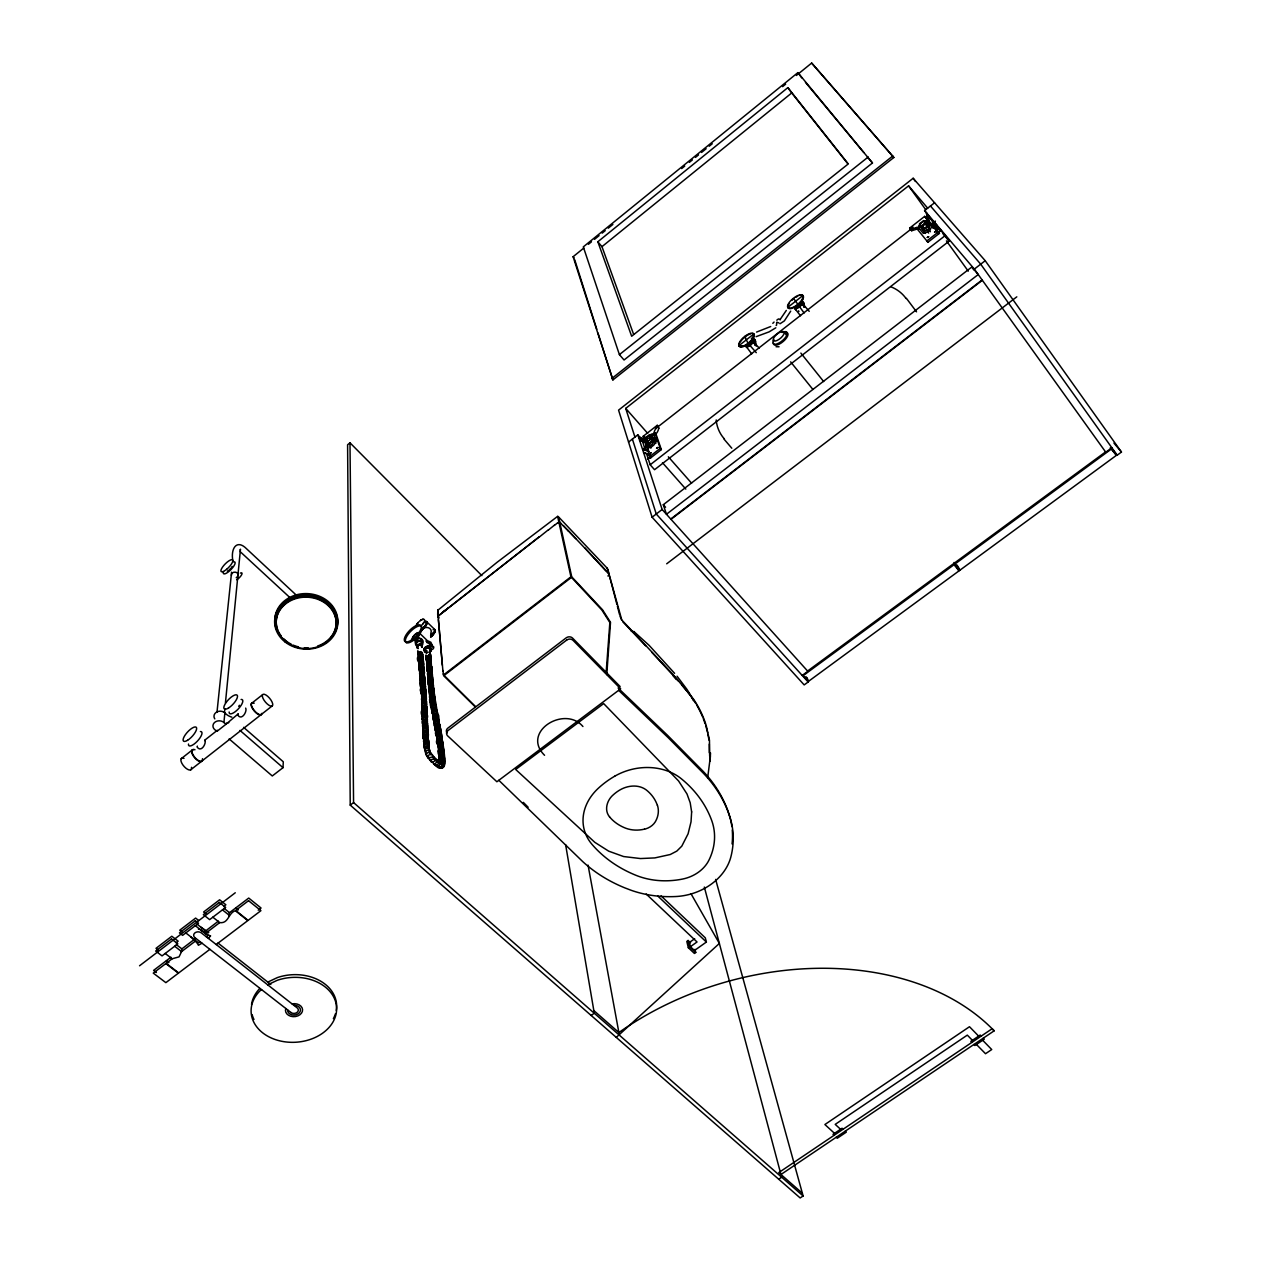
<?xml version="1.0" encoding="UTF-8"?>
<svg xmlns="http://www.w3.org/2000/svg" width="1261" height="1261" viewBox="0 0 1261 1261"><rect width="100%" height="100%" fill="white"/><g stroke="black" fill="none" stroke-linecap="round" stroke-linejoin="round"><path stroke-width="1.5" d="M174.664 946.254L181.584 951.582L179.046 956.878L172.111 958.786L165.191 953.474M195.565 938.483L181.883 948.887L181.08 951.897M419.125 657.675L418.447 654.475C421.032 651.574 424.799 656.445 421.962 658.526M422.734 654.254L421.773 656.287M419.204 662.987C413.182 655.688 424.263 650.865 423.018 659.613M423.302 660.922L423.002 662.261M420.543 670.143L419.267 669.087L419.346 665.619C423.775 662.261 425.446 670.631 423.176 673.106M424.358 673.784C425.903 669.213 417.013 670.143 420.386 673.374M424.263 672.176L423.649 673.91M419.661 674.288C423.538 669.418 426.076 677.835 424.232 680.782M420.134 680.026L420.449 679.285C423.806 676.085 426.88 682.359 424.137 684.581M425.43 685.984C427.022 687.86 418.526 687.576 421.789 690.681M425.493 692.021C427.306 687.166 419.598 691.359 420.685 686.977L422.624 685.401L424.563 685.874L425.509 689.247M424.311 687.954L425.635 689.326L425.603 693.187M421.71 693.96L421.174 691.28L424.516 690.303L425.824 691.674L425.509 695.962M424.263 742.918C422.325 737.984 431.956 741.105 428.267 745.062M424.216 745.204L423.712 740.128L423.664 741.862L423.586 740.916L425.115 738.993L428.046 739.703L428.141 743.754M424.39 744.211L423.964 742.729L425.367 741.61L428.819 743.123L429.481 752.849M434.525 696.387C435.707 692.242 428.015 691.926 429.765 696.23L430.237 696.86M442.107 739.829C443.368 735.179 434.714 735.557 437.362 740.018L438.024 740.522M444.66 762.085C446.142 757.404 437.425 757.577 439.947 762.211M424.563 620.176L424.421 619.655M421.789 704.82L421.694 704.032M421.852 708.65L423.27 710.558M444.502 763.725C446.552 759.626 438.844 757.861 439.6 762.558C441.129 758.019 447.608 763.425 443.541 766.231M216.214 944.536L247.771 920.625L235.381 910.694C228.131 912.98 228.745 923.84 219.698 922.611L205.653 933.298L200.609 929.846M237.903 909.922L235.586 908.062L229.502 912.68L228.651 915.738M423.065 730.024L422.703 725.138C424.074 722.222 429.323 725.028 426.943 727.534M438.166 617.717L438.355 616.14M439.6 762.558L439.632 761.313M431.814 705.797L431.167 705.293C426.691 699.177 436.795 696.781 435.581 703.827L435.281 704.71M422.451 653.687L420.906 652.599L418.652 653.056L418.1 655.294L419.03 656.555M423.002 670.836C426.092 668.598 421.489 663.507 419.235 667.101L419.172 668.708L419.046 664.846C421.095 661.536 425.556 665.682 423.176 668.251M419.204 654.459C417.076 654.081 418.542 655.862 417.801 651.827L418.116 651.102M929.231 227.8L928.868 228.698M229.139 738.914L272.281 775.972L283.016 767.665L283.284 761.786L243.594 727.345M426.77 731.538C429.985 729.189 425.241 723.83 422.829 727.565L423.129 731.254M432.46 634.283L431.861 635.386A4.477 1.939 -46.1 0 1 430.789 636.253L430.758 636.143A4.224 1.466 -44.5 0 0 431.861 635.386M709.659 756.127L709.47 740.239L706.192 725.469A139.593 115.823 -11.1 0 0 693.392 698.957L674.241 675.817L621.783 619.986L609.095 574.338L584.931 548.109L593.994 557.819M709.328 752.754L709.297 744.069M710.101 761.108L710.526 752.975M710.353 756.568L707.642 778.053M422.908 728.795L422.829 730.513L422.908 728.795C425.32 725.059 430.064 730.418 426.849 732.767M425.714 699.461C427.983 697.018 424.185 692.841 421.741 695.583L421.836 700.612M426.517 711.724C428.283 708.903 423.932 705.419 421.994 708.556L422.876 711.535M421.631 698.231L421.537 699.855L422.971 697.112L425.792 697.837L426.47 701.589L425.461 703.228M652.284 444.455L653.23 442.753L651.322 437.015L648.501 438.213M606.131 672.775L609.851 622.524L601.875 610.025L570.934 576.813L558.891 522.227M606.777 674.588L610.513 622.319L602.537 609.788L572.084 577.223M224.474 712.591L224.868 708.698M225.435 702.866L240.473 549.197L240.094 550.222M223.938 722.49L222.614 721.607A6.4 5.265 3.4 0 0 214.307 722.726A6.4 5.265 3.4 0 0 214.78 729.693L217.05 731.285L225.908 724.318L223.938 722.49L224.868 712.843L223.56 711.976A6.352 5.249 3.6 0 0 215.883 712.575A6.352 5.249 3.6 0 0 214.796 718.88M216.971 712.37L231.583 572.195M232.796 560.514C230.653 548.456 236.705 538.762 246.62 548.834L296.808 595.618M607.329 568.175L609.031 574.732L609.142 573.818M431.404 664.09C432.539 665.193 427.952 659.251 426.675 663.617L427.038 665.54L428.551 666.328M747.284 347.8L746.307 345.908M430.584 668.046C433.453 665.934 429.623 661.158 427.085 664.011L426.927 666.312L428.173 667.368M431.814 671.372C433.453 668.015 429.891 661.253 426.849 665.84L428.267 668.472M433.201 686.173C434.525 683.115 429.607 680.656 428.425 683.951L429.449 686.425M434.273 695.631C435.896 692.226 429.843 690.098 429.418 693.786C429.307 697.38 435.865 693.865 434.856 698.83L434.541 699.713M434.588 698.058C436.196 692.667 427.038 693.629 430.08 698.689L430.553 699.303M435.691 705.545C436.511 698.736 426.99 702.724 431.625 707.91C428.898 702.393 439.443 704.237 435.675 708.95M438.276 718.849C441.602 711.567 428.425 711.078 434.746 716.611M439.269 724.208C439.994 717.288 430.553 721.418 435.14 726.62L435.802 727.108M439.774 728.653L440.089 727.77C441.586 723.893 435.581 718.691 434.682 723.956L435.329 724.444M443.178 748.293C445.275 742.556 434.525 744.022 439.191 748.514M444.518 761.329C446.772 755.512 435.912 756.915 440.578 761.534M423.649 648.753L426.218 652.757M431.719 761.155L434.588 764.702L433.926 764.119C438.134 768.469 441.508 758.491 435.108 759.689M430.915 636.821L430.758 637.01A5.801 2.27 -45.3 0 0 435.14 631.619A5.801 2.27 -45.3 0 0 433.059 629.712M421.994 708.556L421.883 710.211L421.946 707.405C424.342 703.685 428.976 708.997 425.777 711.299M434.651 631.288L434.462 632.313M418.148 653.718L419.314 655.578M419.235 667.101L419.377 668.298M422.829 727.565L422.75 729.268M416.792 646.546C417.028 643.205 423.129 644.103 421.836 647.429A2.648 2.27 -3.3 0 0 420.48 644.56A2.648 2.27 -3.3 0 0 417.028 645.616A2.648 2.27 -3.3 0 0 418.021 648.611L416.871 647.24M803.162 301.474L804.55 306.502M651.638 440.672L652.284 439.868L650.834 438.213L649.683 439.837M287.666 1009.951L287.618 1010.187A6.415 4.871 -3.3 0 0 293.845 1015.042A6.415 4.871 -3.3 0 0 300.449 1010.156A6.415 4.871 -3.3 0 0 294.223 1005.301L293.892 1005.332M438.15 616.519L439.332 615.005M422.482 652.457L421.899 653.718M423.113 660.717C424.421 657.722 419.55 655.263 418.4 658.526M430.458 644.308L430.71 645.301A2.995 2.569 -3.7 0 1 430.6 646.168L430.616 645.522M424.342 675.376L422.971 671.798L420.575 671.861L419.582 673.153M433.406 648.8L433.658 647.051L432.996 647.602M425.603 690.413C426.549 683.194 416.319 688.396 421.978 693.03M433.327 687.34C434.635 684.297 429.733 681.823 428.535 685.117L429.481 693.834L430.758 694.858M432.523 677.677L431.924 678.938M426.833 713.616L425.461 709.911L423.444 709.754L421.962 711.283M426.88 714.782C428.772 704.536 416.713 708.84 423.113 717.399M426.817 718.738C430.379 713.915 420.67 709.155 423.018 715.05M428.11 736.55C430.427 729.504 419.109 730.97 424.137 736.787M428.204 737.811C429.544 730.891 419.251 734.895 424.326 739.324M429.465 749.57L428.125 747.127L425.162 747.458L425.477 752.423M430.584 646.247L430.71 645.364A2.995 2.585 -3.8 0 1 430.6 646.168L430.19 643.851L428.314 642.574M442.201 741.626C442.69 733.997 432.539 739.624 438.15 745.33C435.534 740.822 444.156 740.522 442.91 745.156L442.28 746.465M608.984 574.512L610.592 580.249M802.548 299.74L802.894 295.547A9.615 3.72 -39.5 0 0 789.906 301.647A9.615 3.72 -39.5 0 0 793.248 307.243A9.615 3.72 -39.5 0 0 802.894 295.547L787.778 307.385L788.866 308.125M424.516 620.885L424.232 621.72M431.782 754.661C431.814 751.572 427.842 752.045 426.234 753.621C424.311 755.843 429.954 756.127 426.864 755.859L428.11 755.749M415.988 626.228L416.493 624.936A5.722 2.191 -45.3 0 0 416.035 626.244M421.631 702.03C423.412 697.711 428.961 703.055 425.556 705.514M421.237 651.606L418.51 651.905L417.943 653.403M419.298 669.733L420.733 668.267L422.687 668.393L424.074 670.206L423.081 671.971M420.969 690.492L421.6 689.436M433.485 694.054C437.252 689.389 426.99 687.529 429.544 692.983L430.19 693.503M434.415 701.337C437.567 694.448 425.871 696.482 430.773 702.755L435.549 704.111L437.078 711.708M443.32 758.665C448.459 752.045 434.351 752.423 440.388 758.996M238.234 713.836L225.908 724.318M430.253 655.31L430.553 654.443M430.521 658.589L430.836 657.722M430.868 662.939L431.183 662.072L428.472 660.969L426.912 661.804L426.754 664.09M430.789 661.836L431.041 660.165L429.749 658.999L426.533 659.96L426.864 663.349L427.495 660.149L429.843 660.102L431.215 661.899M431.908 675.155L432.224 674.288M432.113 677.409C433.91 674.588 429.481 671.435 427.7 674.399L427.952 676.716M433.075 683.415L432.113 684.991M433.374 690.114C436.054 685.795 427.274 684.108 428.961 689.089L429.449 689.72M437.047 713.915L437.362 713.048C437.93 707.216 428.598 710.29 433.217 714.877M437.819 717.95C438.544 711.992 429.181 716.658 434.194 721.276C431.451 715.791 442.091 717.541 438.276 722.348M438.324 720.614L438.639 719.747C439.79 714.829 430.742 715.949 434.225 720.22M440.704 734.044L441.019 733.145C440.909 726.304 431.924 731.553 437.015 736.282M441.571 739.387L441.886 738.489C443.1 734.17 435.061 733.934 436.968 738.347L438.245 739.324M442.769 747.395L443.1 746.48C444.235 740.538 433.942 743.817 439.459 747.332M443.131 750.059C441.902 742.366 435.234 751.461 439.474 755.859M657.249 425.304L657.801 426.912C650.676 432.287 656.019 438.891 658.872 428.125L657.249 425.304L643.205 436.274L647.397 449.736M430.742 633.621C433.453 627.206 424.122 625.204 421.647 630.547M434.036 758.555L433.374 756.427L429.717 757.877M918.118 228.95L916.511 228.146L917.078 227.374L910.694 229.376L909.654 228.083L924.676 216.356L927.292 219.65M237.667 576.23C239.968 571.265 230.873 570.681 231.425 575.363M432.696 757.041C434.84 752.612 424.453 755.008 428.22 757.956L429.26 757.924M427.164 659.535L426.171 657.091L427.589 655.625M426.328 659.251L426.691 661.142L427.321 657.974L429.67 657.911L430.947 659.267L430.49 655.61L428.945 654.522M419.393 670.868L422.309 669.37L424.169 671.798M420.307 682.327L420.638 681.602C423.255 678.639 427.164 683.635 424.232 685.748M420.402 683.494C422.12 679.269 427.763 684.408 424.326 686.898M429.229 684.124L428.535 680.908C433.816 677.772 433.768 686.378 432.964 689.341M238.03 714.167L237.683 714.908C241.608 721.308 247.455 711.299 245.674 708.099M422.482 654.018L421.631 655.137M423.223 660.559C423.538 658.147 421.694 654.065 418.636 656.697L419.204 658.778M423.097 663.381C425.871 659.314 417.044 657.611 419.109 661.867M423.192 664.5C424.642 662.072 421.3 658.683 418.983 661.142L419.188 666.044M424.326 678.103L423.586 674.336L420.086 674.698L420.48 681.996M424.421 679.253L424.658 677.047L423.255 675.234L420.181 675.849L420.386 677.693M425.698 694.385C428.188 690.382 418.447 690.539 421.805 695.142M197.394 746.118L197.031 746.89C200.783 752.833 206.284 744.494 205.133 739.876L217.333 730.292L217.05 731.285M432.019 676.29C433.469 673.579 430.71 669.008 427.715 671.814L428.409 674.998M426.77 717.572C429.906 712.843 419.55 711.976 423.065 716.216M426.88 719.936C428.488 717.304 424.862 713.805 422.53 716.374L423.207 719.747M426.943 721.119C429.702 715.964 419.535 715.523 422.876 720.677M426.99 722.332C428.63 719.668 424.925 716.216 422.64 718.754L422.293 719.511L422.782 714.892L425.651 714.577L426.99 716.012M427.715 734.501C429.229 731.664 426.344 726.746 423.192 729.662L423.002 732.137M428.204 740.79L427.81 737.149L424.894 736.44L423.365 738.347L424.153 741.626M427.794 735.746L427.826 733.744C426.391 730.513 420.654 734.249 424.516 735.715M428.094 739.529L428.015 736.266L426.36 735.131L423.617 735.935L424.232 738.063M429.039 748.561C430.726 743.328 420.733 746.291 425.398 749.775M204.708 740.68L205.18 739.844M928.317 228.903L927.166 230.274M429.465 751.335C431.01 748.687 425.966 747.269 424.815 749.617C424.516 752.912 428.488 748.593 429.985 750.957L430.395 753.7M433.705 633.022L433.595 633.164A4.177 1.466 -46.5 0 1 432.838 634.346A4.413 1.907 -44 0 0 433.595 633.258A4.413 1.876 -43.1 0 0 434.068 632.25A4.177 1.497 -47.3 0 1 433.595 633.258M652.284 444.045L650.802 445.306M790.71 311.12L784.374 320.877L780.007 323.762M786.312 310.411L780.039 319.648M776.776 320.184L778.463 318.907L780.386 319.648M772.804 323.32L774.065 322.059M430.332 653.781L429.071 655.137M430.773 665.509L431.01 662.12M430.411 661.127L430.947 659.093M430.679 664.405L430.852 658.195C429.938 655.405 424.973 656.713 426.407 659.724L426.88 660.37M431.136 669.954L431.672 667.889M432.255 682.374C434.872 679.506 429.465 675.533 427.999 679.332L428.393 684.029L429.765 685.432M429.402 691.832C431.546 688.333 436.542 693.077 433.248 695.583M433.217 691.706C436.401 683.872 427.053 689.625 428.772 687.466L429.039 688.254C431.514 687.513 436.148 689.909 432.98 693.203M434.588 702.582C438.071 698.941 429.843 695.646 430.427 700.249L430.017 698.641L430.427 700.249M434.777 703.827C437.756 700.454 429.702 698.957 430.773 702.755L430.348 701.132M436.211 711.63C439.175 707.547 429.875 707.263 432.224 711.598L433.469 712.528M437.268 717.005C440.199 711.314 428.661 714.483 434.525 717.887M439.238 727.692C442.784 721.213 430.679 722.427 435.66 728.243M440.625 735.762C444.455 731.695 434.887 728.937 436.574 733.618M441.051 738.442C445.306 732.184 433.106 730.087 436.936 737.338L436.479 735.667L436.936 737.338M441.886 743.785C445.827 739.592 435.991 736.976 437.866 741.626M443.005 751.792C447.229 746.938 436.637 742.587 438.702 749.333L439.38 749.854M443.163 753.101C446.788 747.032 435.234 747.095 439.191 753.274M443.32 754.409C446.977 750.658 438.434 747.221 439.049 751.966L439.711 752.502M443.588 757.01C447.45 752.518 437.504 749.917 439.269 755.512L439.08 753.794L439.332 754.567M755.512 341.305L754.708 339.461L751.509 338.358M443.809 759.626C447.718 755.134 437.772 752.439 439.506 758.082L439.332 756.364L440.72 757.861M430.395 759.705L431.262 761.723M802.138 301.221L801.35 302.12A4.319 1.687 -39.4 0 1 799.238 305.887A4.319 1.687 -39.4 0 1 794.887 307.731M432.933 634.173L432.208 635.04M432.838 633.652L432.775 633.747A3.058 1.198 -45.3 0 1 430.584 635.765M439.711 730.387C442.453 725.107 431.561 726.919 436.07 731.995L436.732 732.499M422.987 665.997C426.581 662.151 417.312 659.377 419.298 664.106M423.081 667.132L423.507 664.121L422.214 662.766L419.172 663.381L419.393 665.225M424.326 681.933C427.952 678.04 418.605 675.25 420.575 679.994M424.421 683.099L424.736 680.767C419.803 676.385 418.699 685.779 421.6 688.348M425.587 697.144C427.842 694.701 424.027 690.555 421.584 693.298L421.899 696.324M425.651 698.31C427.92 695.867 424.106 691.706 421.678 694.448L421.678 697.175M425.761 700.612C428.031 698.168 424.248 693.976 421.789 696.718L421.789 699.461M428.015 742.477C430.348 739.939 426.36 735.667 423.822 738.473L424.437 740.585M426.265 713.285C428.33 709.454 419.188 710.968 422.971 713.868M426.754 723.924C430.316 718.045 418.684 718.124 423.05 724.287M426.817 725.138C429.134 722.648 425.256 718.376 422.75 721.166L422.987 723.089M426.88 726.336C430.631 721.434 419.708 719.779 423.097 725.485M427.006 728.748C431.057 723.782 420.307 719.984 423.16 726.683M417.785 623.013L416.745 624.463A5.722 2.191 -45.3 0 1 417.817 623.029M422.009 645.6L422.34 645.191A3.688 3.168 -3.3 0 0 420.512 640.667M621.689 620.144L619.923 615.967M425.509 751.115L425.682 753.731L426.754 754.078M647.618 438.954L646.42 440.625L645.474 437.772L649.32 434.746L650.298 437.599M237.446 576.687L236.217 577.696M435.565 710.621L436.542 709.029C437.031 702.818 427.369 706.854 432.791 711.046M436.637 715.996L437.614 714.388C438.749 709.833 430.332 710.274 432.949 714.609L432.46 712.954L433.311 713.742M438.134 724.035L439.127 722.411C439.79 716.879 430.852 719.164 434.682 723.956M439.569 732.089C443.809 727.818 432.949 727.014 436.07 731.995M440.452 737.433C444.502 734.217 435.786 731.821 436.732 736.014L436.274 734.343L437.173 735.179M430.49 666.943L431.357 664.468M431.672 680.388C434.682 677.961 430.773 671.656 427.794 675.533L428.046 677.851M428.204 681.634L428.582 683.588L429.323 681.507L431.719 681.444C434.998 679.285 430.174 674.209 427.999 677.803L429.434 681.98M441.697 745.456L442.706 743.817C443.951 738.82 434.746 739.908 438.261 744.289M430.679 669.165L431.577 666.77M418.195 622.524L419.109 621.626M422.325 624.605L421.41 625.503M443.068 756.064C448.27 750.279 435.644 750.941 439.553 751.162M432.744 634.772L430.663 636.632A5.123 2.002 -45.3 0 0 434.21 632.864L434.304 632.707M439.916 762.905C445.038 758.523 446.378 770.361 440.215 767.271M652.252 444.487L649.967 445.89M429.654 688.79L429.276 690.602M430.505 696.009L430.758 698.31M756.08 336.671L769.084 331.879L775.814 327.797M437.772 610.292L437.693 614.879M429.749 757.357L428.598 758.491L429.765 760.052L433.469 758.996M649.336 440.184L648.453 440.783M607.944 576.025L608.89 574.827M616.266 1037.377L719.369 943.449L691.091 893.891M439.79 763.788C448.175 759.737 441.791 774.049 438.623 765.537M416.918 642.022L417.754 641.25M912.523 228.84L913.658 228.351M431.956 635.576L431.136 636.269A4.886 1.907 -45.3 0 1 430.726 636.584M421.868 657.407L422.75 654.554M428.141 748.009C431.388 745.74 425.824 742.193 424.216 745.361L424.295 747.521L425.635 748.545M422.908 669.701L423.775 668.566L422.593 667.274L420.212 667.321L419.219 668.614L420.67 676.794M424.531 689.231C427.684 686.946 423.002 681.807 420.701 685.432L421.946 687.34M427.999 746.717L428.74 743.99L426.013 742.792L423.964 744.416L424.342 746.512M426.691 730.308C429.749 728.117 425.682 722.963 422.987 725.989L422.987 728.795M426.927 733.997C431.262 728.417 418.447 730.34 424.421 734.469M475.429 706.491L443.588 674.903L570.934 576.813M443.998 675.533L571.343 577.459M425.43 702.078L426.391 699.603M425.509 704.379C428.456 702.251 424.594 697.16 421.931 700.139L421.741 703.67M425.587 706.664L426.565 704.174M425.635 707.815L426.659 706.176L425.966 702.409L422.687 701.857L421.678 704.442M425.682 708.966C428.913 706.664 424.2 701.415 421.868 705.088L421.868 707.122L423.192 708.241M425.729 710.132C430.789 704.363 417.517 704.174 423.239 709.391M416.713 639.359L415.5 640.698L416.666 639.295A3.326 2.869 -3.2 0 0 415.689 641.376M439.269 615.179L538.967 537.076L442.17 612.783M439.348 615.163L447.876 608.291L442.233 612.61M797.898 72.618L583.307 246.888L619.403 354.625L624.053 360L872.47 162.968L797.898 72.618L801.76 77.898M796.369 75.471L811.658 63.05L893.844 157.499L612.893 379.939L573.109 256.724L583.811 248.039M588.398 244.303L591.456 241.828M594.514 239.338L599.101 235.618M602.159 233.143L605.217 230.653M608.275 228.178L612.878 224.442M681.681 168.58L684.739 166.089M689.326 162.37L692.384 159.895M695.441 157.404L698.499 154.93M701.557 152.439L706.144 148.719M709.202 146.229L712.26 143.754M782.608 86.646L785.666 84.156M481.875 575.631L349.991 442.816L347.595 444.77L350.227 805.117L800.168 1197.95L803.115 1195.98L715.633 879.421M597.84 241.765L787.841 87.639L848.275 163.93L631.651 336.246L597.84 241.765L601.97 246.667L633.605 334.323M601.97 246.667L791.735 92.936L787.841 87.639M437.063 762.385C443.998 759.453 438.103 770.881 434.824 764.639L437.425 760.541L436.133 761.108M261.579 989.617L259.593 991.225A42.811 32.471 -3.3 0 0 281.424 1041.223A42.811 32.471 -3.3 0 0 336.577 1007.098A42.811 32.471 -3.3 0 0 277.215 980.317L267.679 984.809M619.403 354.625L868.151 157.042M611.711 378.599L892.772 156.001M433.485 758.744C439.064 756.679 432.239 765.632 430.364 760.604M1110.957 447.734L1117.183 455.205L1121.455 452.053L985.219 260.712L913.153 178.258L618.568 410.14L652.095 517.215L804.171 684.912L808.143 682.012L805.968 676.621M634.945 437.094L625.708 408.391L908.582 185.84L927.686 208.144M181.206 758.696L191.94 750.248M251.601 703.323L262.54 694.716M190.6 769.904L201.35 761.486M201.618 761.281L260.743 714.924M261.011 714.703L271.966 706.113A7.456 2.837 50.2 0 0 267.758 696.356A7.456 2.837 50.2 0 0 262.887 698.105A7.456 2.837 50.2 0 0 271.966 706.113M751.698 353.868L745.881 346.018A4.272 1.671 -40.2 0 0 750.421 344.568A4.272 1.671 -40.2 0 0 752.281 340.454L753.81 333.992A9.521 3.688 -40.2 0 0 741.137 339.871A9.521 3.688 -40.2 0 0 744.116 345.703A9.521 3.688 -40.2 0 0 753.81 333.992L738.883 345.687L745.219 346.034M628.561 442.075L637.814 434.84L644.308 442.17M926.898 213.755L924.597 210.555L934.574 202.769M926.425 212.699L927.371 219.966M641.833 439.395L644.938 436.968M657.328 427.29L911.246 228.966M648.8 435.975L648.17 436.479A4.067 1.608 -41.8 0 0 647.744 436.826M921.176 223.307L920.829 223.575A4.303 1.687 -37.7 0 0 918.512 227.532M934.259 228.399L934.7 227.5L934.007 228.036L932.714 226.444L934.464 228.667M924.455 223.859L925.511 222.819L923.619 220.549L919.49 223.78L921.35 226.05M645.79 442.39L639.579 440.262L646.184 442.832L645.348 442.753M650.834 438.213L651.685 441.539A2.427 0.962 -41.8 0 1 649.998 443.494A2.427 0.962 -41.8 0 1 648.138 444.093L646.956 441.224L647.713 440.861M922.563 226.208L923.872 228.036L923.194 228.572L921.854 226.728L922.532 226.192L925.338 224.08L926.646 225.877L927.339 225.341L926 223.496L925.306 224.032M649.068 442.375L646.956 441.224M644.324 448.049L646.861 445.669M935.41 221.101L930.981 224.553L929.262 222.33L930.082 223.496M644.198 448.522L646.625 446.63L646.089 444.991M652.977 441.917L653.876 441.224L651.433 435.281M924.534 230.211L923.588 230.952L919.852 225.735M928.695 226.964L929.641 226.223L925.18 221.573M647.114 449.42L648.044 449.231M933.849 226.554L933.156 227.075M918.843 227.894L923.336 233.38L925.401 232.418A2.175 0.851 -37.6 0 0 927.67 231.725L929.404 230.369A2.175 0.867 -37.6 0 0 930.602 228.351L932.005 226.617L927.434 221.195M649.147 455.016L647.76 448.916M649.005 451.359L647.665 451.091M935.331 228.367L934.007 228.036M648.863 454.701C648.989 452.226 652.032 458.72 647.791 458.594M936.655 231.236L937.349 230.7M655.846 433.689L661.347 449.594L650.629 457.932L649.51 454.196M938.216 231.661L939.429 233.317L927.923 242.27L926.93 240.883L938.436 231.929L937.758 232.56L936.497 231.031M654.774 432.476L660.26 448.364L649.525 456.703L650.629 457.932M940.958 230.511L937.774 232.576L941.478 230.495M647.665 459.067L650.771 456.655M650.503 457.601L650.077 455.867M936.403 230.889L938.499 233.584L939.429 233.317M226.192 723.31L228.808 722.648M647.949 451.406L648.816 451.139M650.361 456.183L649.415 456.372M650.187 464.789L945.198 235.602L949.17 241.119L654.554 469.707L650.187 464.789L646.609 453.913M538.999 537.296L548.503 529.683M426.628 652.536L426.864 652.41A2.459 2.112 -3.8 0 1 425.556 649.257A2.459 2.112 -3.8 0 1 429.229 648.643A2.459 2.112 -3.8 0 1 429.292 651.858A2.648 2.27 -3.8 0 0 429.654 648.643M663.302 504.715L971.837 267.001L978.237 274.535L666.454 514.267L663.302 504.715L665.572 507.237M652.095 517.215L662.135 509.476L637.814 434.84M924.597 210.555L974.327 269.097L985.219 260.712M670.742 519.043L982.114 279.942M671.01 519.327L982.351 280.273M548.535 529.904L554.399 525.175M139.545 965.784L235.271 892.772M350.227 805.117L353.569 802.579L349.991 442.816M666.691 563.809L1016.807 296.839M176.036 942.755L178.148 941.163L171.811 936.261L156.017 948.319L158.571 950.258M223.733 906.423L225.877 904.799L219.619 899.787L203.604 912.002L206.126 913.989M170.944 957.209L166.468 960.614L168.816 962.411M200.877 927.166L205.984 930.681L218.374 921.145M172.111 958.786L166.137 963.325L178.715 972.925L209.878 949.328M181.584 951.582L195.297 941.163M200.026 941.652L198.497 942.802L185.808 932.919M206.363 936.828L207.97 935.615L195.297 925.684M202.028 943.212L198.403 945.261A16.44 12.594 0.4 0 0 195.408 941.273L190.931 936.907M208.364 938.389L210.619 935.898A15.967 12.374 -0.1 0 1 205.732 933.345M258.221 910.19L261.059 908.03L248.732 898.068L235.902 907.81L238.219 909.685M554.43 525.411L557.551 522.874M807.592 671.025L1105.566 451.911M802.201 675.439L807.828 671.293L662.135 509.476M1111.855 447.75L1105.771 452.21L974.327 269.097M959.006 570.87L954.041 564.707L803.289 675.549L808.506 681.334L959.006 570.87L954.057 562.469M960.031 570.114L1116.426 455.331L1111.729 448.774L955.066 563.951L960.031 570.114L957.052 565.07M431.561 684.108C435.155 682.343 431.246 676.668 428.425 679.758L428.362 681.287L427.999 679.332L429.323 680.83M927.592 229.77L926.22 230.18M439.112 617.922L437.803 615.762L437.803 609.772M690.539 942.771L688.112 940.485L686.804 941.431L688.333 947.736L694.417 953.442L695.741 952.496L694.953 949.344M694.669 938.736L689.389 942.487L690.413 946.696L694.464 950.495L706.381 942.046L705.293 937.837L661.095 895.925M591.141 1015.452L594.278 1013.213L565.606 844.618M688.333 947.736L689.657 946.806L688.112 940.485M690.413 946.696L697.034 941.983L646.199 894.017M443.115 765.191L443.967 764.576M439.395 763.677C447.387 761.581 440.814 772.615 436.527 766.058L436.164 765.238M780.953 1174.495L994.172 1030.82L992.155 1028.724L778.794 1172.604L802.359 1193.253M778.715 1179.224L781.678 1177.222L704.332 887.066M558.859 522.275L557.661 516.332L497.102 562.28L437.977 610.151M431.987 703.323L431.167 705.293L430.726 703.67L432.034 704.678M421.001 644.166L422.624 640.856M557.567 523.094L559.238 522.022M926.882 230.448L926.031 230.81M426.644 653.072L426.896 652.914A3.373 2.9 -3.8 0 1 424.658 648.848A3.373 2.9 -3.8 0 1 429.922 647.965A3.373 2.9 -3.8 0 1 429.465 652.552M770.723 326.52L756.568 332.069M267.805 982.098L277.325 977.606A42.732 32.439 -3.2 0 1 319.868 980.711A42.732 32.439 -3.2 0 1 336.261 1010.439M421.946 619.608L423.176 619.214A5.722 2.191 -45.3 0 0 421.962 619.64M433.926 632.549L433.926 632.549A4.24 1.655 -45.3 0 1 430.758 636.222M418.163 638.539L419.267 638.208M557.63 516.458L558.844 518.145L571.674 576.576M909.654 228.083L911.687 230.731L917.677 228.887L916.684 227.532M795.77 309.765L794.793 308.094M644.497 829.202L645.679 828.887A15.621 12.705 -13.7 0 0 655.216 821.936L655.752 820.99A28.073 22.871 -13.3 0 0 657.454 805.306M439.096 762.637L439.868 762.448C444.219 762.747 441.003 769.226 438.056 766.94L437.599 766.105M434.667 763.693L433.453 763.725M418.289 640.62L419.424 640.509M779.062 346.775L776.035 346.728M756.174 346.144L755.591 341.195L752.376 340.076M804.203 303.223L801.113 301.978M778.92 322.974L776.997 322.233M430.048 643.362L433.611 646.988M631.304 631.272L634.346 631.635M423.507 619.198L424.059 619.324M419.566 644.387L420.37 644.529M924.612 223.244L922.043 225.514M437.173 729.993L435.612 729.299C433.942 722.789 443.021 726.714 440.783 731.806M438.828 745.834L439.742 746.055M427.022 641.786L430.001 643.346L430.521 645.348M925.18 230.873L921.318 226.302L922.374 225.53M429.686 679.774L428.157 678.985L428.11 676.322L430.71 675.549L432.476 677.062M231.835 717.146L231.252 716.973A13.887 11.507 3.3 0 1 224.868 712.843M751.461 338.405L754.708 339.461L755.292 344.395M429.024 655.594L430.773 657.107L430.584 654.286M428.22 642.921L430.332 644.954M649.289 454.449L643.583 452.51L648.643 454.953M648.942 451.911L643.346 449.247L643.756 450.697M644.907 439.711L639.374 437.063L639.295 438.245M639.784 438.497L642.59 439.569M421.852 686.189L420.449 684.739L422.435 683.068L424.358 683.541L425.335 685.59M421.757 685.022L420.37 683.572M420.638 671.278L419.267 669.827M420.733 672.412L419.346 670.962M423.144 707.09L421.726 705.577L422.34 703.26L425.178 702.96L426.502 704.379M432.949 709.848L431.703 708.934L432.35 707.563L435.644 707.421M431.167 648.658L428.898 645.947A4.965 4.051 -50.7 0 0 427.353 646.073L423.696 649.131L426.628 652.331M435.991 725.91L434.714 724.965L435.14 726.62L436.448 724.46L439.616 725.453M436.921 731.285L435.644 730.324L436.29 733.335L435.928 732.026M417.848 646.121L415.767 644.119L416.146 641.786A3.499 3.011 -3.3 0 1 417.769 640.525L421.773 641.25L422.199 644.749A3.499 3.011 -3.3 0 1 421.868 645.159M430.884 701.794L431.672 702.172M440.94 760.43L439.6 759.343C437.835 754.803 445.89 755.229 444.55 759.563M429.544 683.131L428.283 682.091M431.719 681.444L433.027 682.8M634.236 631.84L649.163 645.396L674.603 673.327M926.315 218.295L933.597 226.192M420.733 644.67L421.805 645.695M425.083 650.077L426.77 650.723M421.883 691.848L420.922 690.571M420.575 675.644L419.629 674.383M420.48 674.509L419.535 673.232M419.298 659.881L418.353 658.62M419.393 661L418.447 659.739L419.472 658.352L422.64 658.857M427.936 669.418L427.558 665.918L430.3 665.619L431.577 666.974M422.924 712.701L421.931 711.377M423.16 718.565L422.482 717.998L422.939 721.875M421.221 626.102L422.23 627.789L421.568 630.784A11.223 4.319 -45.4 0 1 414.144 639.831A11.223 4.319 -45.4 0 1 406.31 642.669M424.153 676.936L420.953 676.432L420.48 678.844M240.157 551.64L290.913 598.518M406.389 642.606L405.995 642.322A11.034 4.287 -43.6 0 1 405.411 640.887M434.351 719.085L433.516 718.297L434.194 721.276M156.411 972.499L153.606 970.387L166.153 960.85L168.517 962.663M438.434 743.186L437.567 742.351L437.961 744.006M176.367 944.631L181.883 948.887M181.852 931.847L179.74 930.208L195.628 918.087L198.781 920.562M196.905 924.045L208.223 932.935M206.631 934.149L201.587 930.192A4.461 3.436 0.3 0 0 198.434 929.168M217.964 943.023L270.847 984.478M212.841 917.188L219.698 922.611M224.032 908.314L229.502 912.68M222.44 909.875L229.297 915.328M649.494 445.811L649.1 444.944L648.217 445.637L646.467 439.159M560.751 523.236L559.616 522.18L568.128 530.708M428.22 672.759L427.29 671.514L428.74 669.954L431.956 671.435M607.266 568.695L608.054 570.145M428.031 670.521L426.849 665.84L427.211 667.763L429.922 666.565L431.672 668.078M926.977 224.048L928.947 225.719M426.99 657.359L426.076 656.114M432.886 685.495L429.67 684.991L429.197 687.355M239.968 730.418L283.016 767.665M353.569 802.579L803.115 1195.98M593.821 1010.565L618.883 1032.523A262.509 186.864 -16 0 1 994.172 1030.82M647.87 449.058L648.312 450.587M558.15 516.474L607.093 568.096M431.183 648.816L432.491 649.51M834.514 1133.34L824.899 1124.528L969.488 1026.722L978.646 1036.116M834.073 1135.326L833.017 1134.348L842.064 1128.248L843.12 1129.226M836.201 1137.264L837.272 1138.242L846.289 1132.157L845.233 1131.18M840.551 1129.273L835.223 1124.371L967.313 1035.123L972.404 1040.325M689.657 946.806L695.741 952.496M426.707 652.268L426.77 652.315A2.648 2.27 -3.8 0 1 425.383 649.068M657.769 896.004L706.381 942.046M418.163 648.469L417.013 646.215L419.172 644.544L420.654 644.812L421.789 647.051M544.563 755.292C520.809 731.869 564.739 704.867 582.929 726.525M420.512 634.078L427.022 640.336M426.833 621.878L434.982 629.759M498.836 780.307L582.787 861.657A165.112 135.983 -16.6 0 0 625.172 888.012L631.54 890.424A107.453 87.419 -15.2 0 0 675.628 896.539A54.286 43.536 -14.9 0 0 730.891 856.818A106.87 86.095 -13.1 0 0 730.45 818.846L727.833 810.681A162.59 130.687 -11.1 0 0 702.771 770.944L667.605 735.384L618.111 688.033L620.113 686.52L572.589 638.113A4.571 3.956 -11.1 0 0 566.173 637.861L447.891 728.101A4.54 3.799 -5.8 0 0 447.04 733.019M618.647 690.334L668.251 737.732L703.465 773.324A162.905 130.829 -11.1 0 1 728.559 813.093L729.646 816.308M438.103 615.904L437.866 615.1M646.326 444.03L645.648 443.509L646.657 445.417M971.853 1042.406L970.844 1041.381L980.207 1035.06L981.216 1036.101M973.886 1044.486L974.895 1045.511L984.242 1039.222L983.233 1038.181M523.315 802.359L528.138 807.245M976.455 1044.471L985.519 1053.723L991.729 1049.546L982.682 1040.262M563.32 525.553L568.144 530.66M568.112 530.487L584.962 548.299M568.096 530.566L575.867 538.715M475.255 706.885L443.919 675.943M420.67 681.145L420.086 680.12M645.616 645.805L622.776 621.752M429.749 653.844L430.742 656.193M427.763 671.404L427.116 669.181L428.11 667.889L430.49 667.841L431.861 669.638M593.899 557.677L601.465 565.763M651.779 652.3L678.45 681.113M601.355 565.606L605.989 570.65M808.143 682.012L656.256 514.015L632.391 439.08M644.024 438.844L645.096 439.947L643.205 436.274M662.466 462.692L685.811 489.079M646.625 446.63L646.467 445.432M625.708 408.391L647.665 433.327M668.33 456.781L691.58 483.184M660.26 448.364L661.347 449.594M654.27 432.413L655.342 433.626M657.801 426.912L658.872 428.125M893.844 157.499L811.658 63.05M672.744 675.344L676.4 679.537M930.445 205.984L980.711 264.179L1117.183 455.205M724.113 439.238L731.806 448.222M573.109 256.724L574.133 257.922M945.198 235.602L928.285 215.663L932.636 221.731M430.505 643.567L427.81 642.022A3.342 2.869 -3.7 0 0 426.675 642.022M935.82 225.372L939.461 229.66M943.102 233.963L949.17 241.119M934.7 227.5L937.096 230.337M931.122 223.465L932.21 224.757L934.527 222.235L935.063 222.992M927.024 219.461L929.152 222.078L929.278 221.195M928.427 222.551L932.998 227.989L932.005 226.617M1113.952 443.115L1121.455 452.053M925.448 223.087L929.199 227.642M1110.232 447.891L1116.426 455.331M805.48 82.375L863.785 152.518M867.505 156.994L872.47 162.968M681.917 685.022L686.882 690.996M921.854 226.728L924.155 229.061A2.648 1.04 -37.6 0 0 926.551 227.878A2.648 1.04 -37.6 0 0 927.891 225.908L927.781 225.64M925.385 233.443L921.649 228.209M916.511 228.146L927.923 242.27M752.344 340.47L759.138 348.052M756.285 352.686L748.025 343.244L744.668 336.466L745.503 337.554M790.647 361.875L812.904 389.444M784.027 332.069A6.809 2.695 -39.8 0 1 777.154 340.423A6.809 2.695 -39.8 0 1 774.885 336.261A6.809 2.695 -39.8 0 1 784.027 332.069L786.438 335.079M800.861 353.08L823.685 381.579M431.672 706.854L431.625 707.91M791.735 92.936L847.723 163.646M800.514 315.754L794.682 308.378A4.808 1.876 -39.4 0 0 800.357 306.234A4.808 1.876 -39.4 0 0 801.239 302.057L809.215 311.341M677.047 676.195L686.851 689.231A139.892 119.669 -7.9 0 1 693.471 700.675M804.077 312.98L793.799 298.684A9.615 3.72 -39.5 0 0 791.924 300.323M906.423 298.337L916.526 311.83M428.141 675.896L428.11 672.617L430.868 672.318L432.16 673.673L431.01 669.197L429.118 668.74L427.321 669.922L427.952 673.642M910.694 229.376L911.687 230.731M425.997 654.932L426.722 658.21M927.67 231.725L928.663 233.096M924.676 216.356L925.653 217.712M929.404 230.369L930.397 231.74M908.582 185.84L925.795 209.752M933.802 222.803L935.473 229.565M936.324 226.444L938.61 229.612M946.428 240.867L968.259 271.162M938.499 233.584L937.774 232.576M971.837 267.001L973.886 269.854M913.153 178.258L915.439 181.458M609.536 816.829C603.924 810.161 607.045 800.089 613.177 794.919A36.695 29.87 -13.6 0 1 619.955 789.922C627.789 785.335 638.586 784.216 646.184 789.875A46.09 37.515 -12.6 0 1 657.359 805.338M426.328 699.792L425.02 698.389L422.577 698.421L421.868 701.746M776.681 322.469L776.587 325.07A2.475 2.27 -33.3 0 1 776.161 325.496M430.805 644.087L427.794 641.77A3.342 2.885 -3.7 0 0 426.659 641.77M424.342 649.383L424.106 648.863A3.767 3.231 -3.8 0 1 428.472 646.326M418.037 652.631L417.643 651.054M653.387 437.488L655.83 443.446M426.912 641.959A3.846 3.294 -3.7 0 1 430.836 646.404L430.789 645.9A3.531 3.026 -3.7 0 0 426.943 642.227M807.04 677.677L808.506 681.334M426.77 662.23L426.864 663.349M430.805 643.835L431.089 645.175A3.342 2.869 -3.7 0 1 430.963 646.152M703.275 718.518L705.135 723.782M655.405 437.725L656.587 441.161M653.734 434.793L656.098 441.649L654.648 443.399A2.065 0.82 -41.8 0 1 653.308 445.48L651.685 446.741A2.049 0.82 -41.8 0 1 649.778 447.182L648.012 447.939L645.727 441.051M650.55 438.355L650.014 436.779M651.291 447.813L650.187 447.844L649.336 445.322M646.798 442.28L648.517 447.434M642.432 441.208L645.411 450.272M574.732 259.798L596.784 329.263M597.982 333.014L612.893 379.939M705.75 725.532L707.673 732.783M608.322 571.06L609.016 573.976M610.955 581.557L616.928 604.492M619.529 614.485L617.386 606.257M926.961 213.44L927.481 217.081M438.702 749.333L438.371 748.009M438.875 750.642L438.544 749.349M430.111 697.806L429.796 696.561M437.803 744.022L438.339 746.67L437.993 745.346M426.691 661.142L426.36 657.801L426.407 659.724M428.772 741.941L428.567 740.522M429.039 744.557L428.819 743.123M588.052 865.125L619.372 1035.186M443.368 673.658L443.588 674.903M443.509 675.297L443.005 670.568M426.171 657.091L426.517 658.983L426.202 655.641L426.25 657.564M708.004 734.643L709.013 740.223M430.994 644.387L431.089 644.923A3.342 2.869 -3.7 0 1 430.758 646.341M937.553 230.069L936.356 224.395L936.781 229.991M442.926 670.994L438.355 619.64M442.343 665.193L438.213 617.055M426.628 650.723L426.675 651.732M688.08 692.525A140.129 116.201 -10.8 0 1 695.883 703.67M696.813 705.246A140.129 116.201 -10.8 0 1 702.566 716.8M428.425 646.357A3.767 3.231 -3.8 0 1 429.103 652.457M426.833 652.662A3.767 3.231 -3.8 0 1 423.98 648.848M426.896 652.52A3.468 2.979 -3.8 0 1 424.279 649.021A3.468 2.979 -3.8 0 1 428.409 646.688A3.468 2.979 -3.8 0 1 430.6 651.086M430.269 651.496A3.468 2.979 -3.8 0 1 429.465 652.11M421.678 642.527A2.617 2.238 -3.3 0 1 420.559 645.001M420.701 639.012A3.326 2.869 -3.2 0 1 420.354 644.119M418.699 638.665A3.326 2.869 -3.2 0 1 419.219 638.649M417.801 646.609A3.688 3.168 -3.3 0 1 417.17 640.998M417.817 645.648A2.664 2.301 -3.3 0 1 416.95 642.416A2.664 2.301 -3.3 0 1 420.764 641.786A2.664 2.301 -3.3 0 1 421.221 645.08M415.421 642.952A3.925 3.373 -3.2 0 1 418.936 638.176A3.925 3.373 -3.2 0 1 422.656 642.732M422.025 643.662A3.925 3.373 -3.2 0 1 421.615 644.04M416.524 644.198A3.925 3.373 -3.2 0 1 416.083 643.851M419.472 633.716A4.839 1.86 -45.4 0 1 419.188 634.74M418.526 635.938A4.839 1.86 -45.4 0 1 417.895 636.758M417.186 637.562A4.839 1.86 -45.4 0 1 416.792 637.94M415.988 638.633A4.839 1.86 -45.4 0 1 412.205 639.28A4.839 1.86 -45.4 0 1 415.121 634.378A4.839 1.86 -45.4 0 1 419.346 632.975M411.196 640.289A11.349 4.366 -45.4 0 0 421.316 626.78A11.349 4.366 -45.4 0 0 410.519 629.523A11.349 4.366 -45.4 0 0 404.277 640.005A11.349 4.366 -45.4 0 0 411.244 640.225M419.661 633.574A4.871 1.876 -45.4 0 1 419.188 635.276M418.715 636.096A4.871 1.876 -45.4 0 1 418.085 636.931M417.738 637.341A4.871 1.876 -45.4 0 1 416.571 638.476M416.162 638.807A4.871 1.876 -45.4 0 1 412.394 639.611A4.871 1.876 -45.4 0 1 414.759 635.024A4.871 1.876 -45.4 0 1 419.235 632.833M405.333 640.919A11.223 4.319 -45.4 0 1 411.559 630.516A11.223 4.319 -45.4 0 1 421.221 626.055M432.507 633.558A2.979 1.166 -45.3 0 1 431.924 634.315A3.058 1.198 -45.3 0 0 432.555 633.558A2.979 1.166 -45.3 0 1 431.971 634.362M431.199 635.024A2.979 1.166 -45.3 0 1 430.695 635.418A2.979 1.166 -45.3 0 0 431.498 634.85A3.058 1.198 -45.3 0 1 430.695 635.465M433.295 632.297A3.058 1.198 -45.3 0 1 433.122 632.943M434.336 630.09A5.123 2.002 -45.3 0 1 434.21 632.864M425.714 621.626A5.816 2.238 -45.3 0 1 426.707 624.4A5.816 2.238 -45.3 0 1 421.994 629.538M421.505 629.822A5.816 2.238 -45.3 0 1 420.607 630.232M425.493 621.437A5.501 2.112 -45.3 0 1 425.997 624.29A5.501 2.112 -45.3 0 1 421.647 628.94M425.572 621.846A5.501 2.112 -45.3 0 1 426.407 624.684A5.501 2.112 -45.3 0 1 421.6 629.586M421.158 629.806A5.501 2.112 -45.3 0 1 420.733 629.98M434.746 630.831A5.343 1.986 -47.6 0 1 434.604 631.824M425.824 641.061A4.272 3.673 -3.7 0 1 427.936 640.903L430.852 642.259L432.082 644.891A4.272 3.673 -3.7 0 1 431.924 646.136M425.651 621.216A5.785 2.223 -45.3 0 1 425.256 625.677A5.801 2.238 -45.3 0 1 421.6 629.097M729.725 816.419A106.665 86.016 -13.1 0 1 731.884 826.585M732.263 830.022A106.665 86.016 -13.1 0 1 732.074 843.924M609.52 816.829A46.247 37.893 -14.1 0 0 625.992 828.319A28.089 22.934 -13.7 0 0 644.481 829.139M276.458 629.097A31.541 27.033 2.5 0 1 307.337 593.616A31.541 27.033 2.5 0 1 335.284 631.525M334.433 633.101A31.541 27.033 2.5 0 1 331.139 637.53M285.585 640.793A31.541 27.033 2.5 0 1 282.653 638.271M279.044 633.952A31.541 27.033 2.5 0 1 277.184 630.752M277.877 630.185A29.996 25.693 2.5 0 1 295.894 597.887A29.996 25.693 2.5 0 1 334.165 613.145A29.996 25.693 2.5 0 1 317.614 646.026M308.173 647.791A29.996 25.693 2.5 0 1 304.279 647.744M298.526 646.877A29.996 25.693 2.5 0 1 293.041 645.065M291.338 644.261A29.996 25.693 2.5 0 1 283.772 638.901M281.376 636.222A29.996 25.693 2.5 0 1 278.571 631.761M233.569 561.87A8.133 2.475 -45.6 0 1 233.931 565.905A8.133 2.475 -45.6 0 1 226.46 573.172A8.133 2.475 -45.6 0 1 223.528 571.643M232.197 566.394A4.855 1.482 -45.6 0 1 231.614 567.292M230.842 568.238A4.855 1.482 -45.6 0 1 229.045 569.988M228.131 570.666A4.855 1.482 -45.6 0 1 227.295 571.17M240.378 573.109A4.839 1.497 -45.6 0 1 241.513 574.969A4.839 1.497 -45.6 0 1 236.627 579.729M202.28 760.099A7.393 3.137 49.7 0 1 194.493 757.562A7.393 3.137 49.7 0 1 193.548 749.649M191.499 767.318A7.377 3.184 49.7 0 1 187.59 769.336A7.377 3.184 49.7 0 1 181.174 761.691A7.377 3.184 49.7 0 1 183.996 758.381M202.485 758.712A7.393 3.137 49.7 0 1 198.623 760.667A7.393 3.137 49.7 0 1 192.208 753.006A7.393 3.137 49.7 0 1 194.982 749.743M261.563 713.6A7.44 2.885 50.1 0 1 254.06 710.794A7.44 2.885 50.1 0 1 252.815 703.023M241.103 699.445A9.394 3.247 -46.9 0 1 238.203 709.029A9.394 3.247 -46.9 0 1 229.155 712.008M239.417 705.277A5.643 1.955 -46.9 0 1 238.707 706.381M200.404 731.522A9.394 3.2 -47.4 0 1 197.268 741.263A9.394 3.2 -47.4 0 1 188.488 744.053M261.847 713.395A7.44 2.885 50.1 0 1 257.244 713.379A7.44 2.885 50.1 0 1 251.554 705.766A7.44 2.885 50.1 0 1 254.218 703.165M208.774 932.368A15.936 12.358 -0.1 0 1 205.984 930.681M335.426 1013.781A42.732 32.439 -3.2 0 1 333.361 1018.636M253.965 1019.471A42.732 32.439 -3.2 0 1 252.105 1014.585M251.522 1004.434A42.732 32.439 -3.2 0 1 259.75 988.498M292.063 1003.898A8.559 6.494 -3.3 0 1 302.561 1009.588A8.559 6.494 -3.3 0 1 293.041 1016.65A8.559 6.494 -3.3 0 1 285.821 1008.516M891.054 286.877A40.273 36.191 -38.6 0 1 906.107 298.573M724.429 438.986A39.217 35.529 -27.5 0 1 716.201 419.96M754.772 344.411A3.074 2.837 -31.3 0 1 754.961 345.136M753.18 342.929A3.074 2.837 -31.3 0 1 754.393 343.78M753.4 342.724A3.484 3.2 -31.3 0 1 755.434 345.215M753.842 341.416A3.988 3.673 -31.4 0 1 755.276 344.805M752.313 333.534A9.521 3.688 -40.2 0 1 752.817 339.13A9.521 3.688 -40.2 0 1 743.202 346.665A9.521 3.688 -40.2 0 1 739.419 343.654M740.254 342.015A9.521 3.688 -40.2 0 1 750.784 333.771M752.313 340.344A4.76 1.86 -40.2 0 1 750.831 345.025A4.76 1.86 -40.2 0 1 745.692 346.097M752.029 340.155A4.272 1.671 -40.2 0 1 752.281 341.573M751.903 342.314A4.272 1.671 -40.2 0 1 747.158 346.034M799.679 295.452A9.615 3.72 -39.5 0 1 802.406 300.039A9.615 3.72 -39.5 0 1 791.703 308.409A9.615 3.72 -39.5 0 1 789.023 303.806M795.817 297.265A9.615 3.72 -39.5 0 1 797.819 296.162M801.239 302.136A4.319 1.687 -39.4 0 1 799.9 305.808A4.319 1.687 -39.4 0 1 795.124 308.031M798.954 311.514A3.531 3.231 -36.8 0 1 798.528 310.789M803.887 306.596A3.531 3.231 -36.8 0 1 804.502 307.18M802.532 303.318A4.035 3.704 -36.9 0 1 803.919 306.786M803.966 306.281A3.515 3.231 -36.9 0 1 804.171 307.101M802.926 304.973A3.515 3.231 -36.9 0 1 803.541 305.556M802.595 305.146A3.105 2.853 -36.9 0 1 803.147 305.666M786.013 332.541A8.937 3.547 -39.8 0 1 783.428 341.305A8.937 3.547 -39.8 0 1 773.56 343.339M782.088 332.478A8.953 3.547 -39.8 0 1 786.817 335.284A8.953 3.547 -39.8 0 1 776.855 343.938A8.953 3.547 -39.8 0 1 773.891 339.587M919.49 228.887A4.303 1.687 -37.7 0 1 920.956 225.687M925.054 222.582A4.303 1.687 -37.6 0 1 928.112 222.157M922.658 222.157A4.303 1.687 -37.6 0 1 927.134 220.801M651.37 436.054A4.067 1.608 -41.8 0 1 654.664 435.518M649.872 435.155A4.067 1.608 -41.8 0 1 653.592 434.304M646.625 441.791A4.067 1.608 -41.8 0 1 646.909 440.357M645.553 440.578A4.067 1.608 -41.8 0 1 647.35 437.189M691.643 811.911L691.028 821.841L688.096 833.789L681.807 846.131L676.81 851.096L670.253 854.517L654.869 857.906L640.509 858.552L623.643 856.55L608.716 851.175L594.861 842.364L515.686 769.478L603.656 703.591L678.576 780.969L686.993 793.957L690.208 802.784L691.643 811.911M421.773 706.333L421.868 705.088L421.773 706.333M421.726 705.183L421.789 702.787L421.726 705.183M422.167 716.831L422.262 715.57L422.167 716.831M422.624 726.431L422.703 725.138L422.624 726.431M418.999 666.06L419.046 664.846L418.999 666.06M420.654 686.678L420.701 685.432L420.654 686.678M421.127 692.541L421.174 691.28L421.127 692.541M423.239 736.361L423.302 735.021L423.239 736.361M423.444 738.899L423.491 737.559L423.444 738.899M423.917 744.069L423.964 742.729L423.917 744.069M427.605 673.279L427.668 675.25L427.605 673.279M656.587 448.317L657.879 447.466L656.587 448.317M655.342 427.857L656.618 427.022L655.342 427.857M651.054 452.778L649.746 453.802L651.054 452.778M421.946 707.405L421.852 709.06L421.946 707.405M650.897 442.107L648.989 443.588L650.897 442.107M924.88 227.989L927.008 226.791L924.88 227.989M936.009 231.141L934.574 232.087L936.009 231.141M927.292 237.446L928.648 236.705L927.292 237.446M911.356 227.721L912.665 226.996L911.356 227.721M423.759 622.635L422.734 624.116A5.722 2.191 -45.3 0 0 423.791 622.65M928.206 214.796L928.79 221.573L928.206 214.796M171.496 938.956L155.67 951.03L162.038 955.885L177.833 943.843L171.496 938.956M195.36 920.751L179.44 932.904L182.609 935.363L198.513 923.225L195.36 920.751M219.382 902.419L203.352 914.651L209.641 919.632L225.656 907.431L219.382 902.419M566.63 640.115L448.112 730.482A4.54 3.799 -5.8 0 0 447.671 735.872L496.881 781.757L620.664 688.821L573.061 640.352A4.587 3.956 -11.1 0 0 566.63 640.115M165.821 963.577L153.259 973.114L165.869 982.65L178.4 973.161L165.821 963.577M248.543 900.685L235.697 910.458L248.102 920.372L260.917 910.678L248.543 900.685M226.633 569.31L225.089 570.461A8.133 2.459 -45.6 0 1 222.488 567.182A8.133 2.459 -45.6 0 1 232.387 559.789A8.133 2.459 -45.6 0 1 226.633 569.31M420.528 620.444L420.039 620.79A5.722 2.191 -45.3 0 1 421.505 619.876L420.528 620.444M441.129 763.11L440.168 763.141L442.044 763.236L441.129 763.11M441.76 763.315L441.019 763.015L442.816 763.772L441.76 763.315M441.145 762.984L439.868 762.448L441.145 762.984M439.868 762.29L438.513 761.597L439.868 762.29M290.928 1012.488L194.966 937.711A4.477 3.452 0.2 0 1 194.998 932.825A4.477 3.452 0.2 0 1 201.319 932.872L297.155 1007.87A4.287 3.247 -3.3 0 1 296.966 1012.473A4.287 3.247 -3.3 0 1 290.928 1012.488M435.849 759.154L434.588 757.987L435.849 759.154M434.367 757.593L433.39 756.584L434.383 757.625M428.22 757.956L427.195 756.269L428.204 757.971M433.453 717.273L432.98 715.633L433.453 717.273M435.376 727.96L434.919 726.289L435.376 727.96M435.612 729.299L435.155 727.644L435.612 729.299M437.362 740.018L436.905 738.331L437.362 740.018M428.803 685.905L428.425 683.951L428.803 685.905M428.157 678.985L427.794 677.047L428.157 678.985M427.479 671.104L427.116 669.181L427.479 671.104M439.6 759.343L439.427 757.625L439.6 759.343M439.679 760.619L439.522 758.901L439.679 760.619M427.778 642.464A2.995 2.569 -3.7 0 0 426.738 642.48A2.995 2.585 -3.7 0 1 427.778 642.464M614.659 776.24A82.201 66.502 -14.2 0 0 597.95 788.614A53.908 43.867 -13.5 0 0 591.929 844.271A137.449 112.938 -16.5 0 0 635.954 875.307A72.87 59.062 -14.8 0 0 682.579 879.059A33.937 27.222 -14.8 0 0 709.013 860.018A72.634 58.573 -13.6 0 0 711.661 820.391A135.762 109.029 -11.5 0 0 681.287 778.731A53.939 43.93 -13.8 0 0 614.659 776.24M285.159 642.038A31.588 27.048 2.5 0 0 337.128 628.01A31.588 27.048 2.5 0 0 296.351 596.28A31.588 27.048 2.5 0 0 285.159 642.038M286.2 641.817A30.012 25.709 2.5 0 0 335.568 628.467A30.012 25.709 2.5 0 0 296.824 598.345A30.012 25.709 2.5 0 0 286.2 641.817M228.493 708.02A9.426 3.231 -46.9 0 0 237.383 695.536A9.426 3.231 -46.9 0 0 226.129 702.456A9.426 3.231 -46.9 0 0 228.493 708.02M187.558 740.302A9.41 3.184 -47.4 0 0 196.558 727.77A9.41 3.184 -47.4 0 0 185.493 734.532A9.41 3.184 -47.4 0 0 187.558 740.302"/></g></svg>
